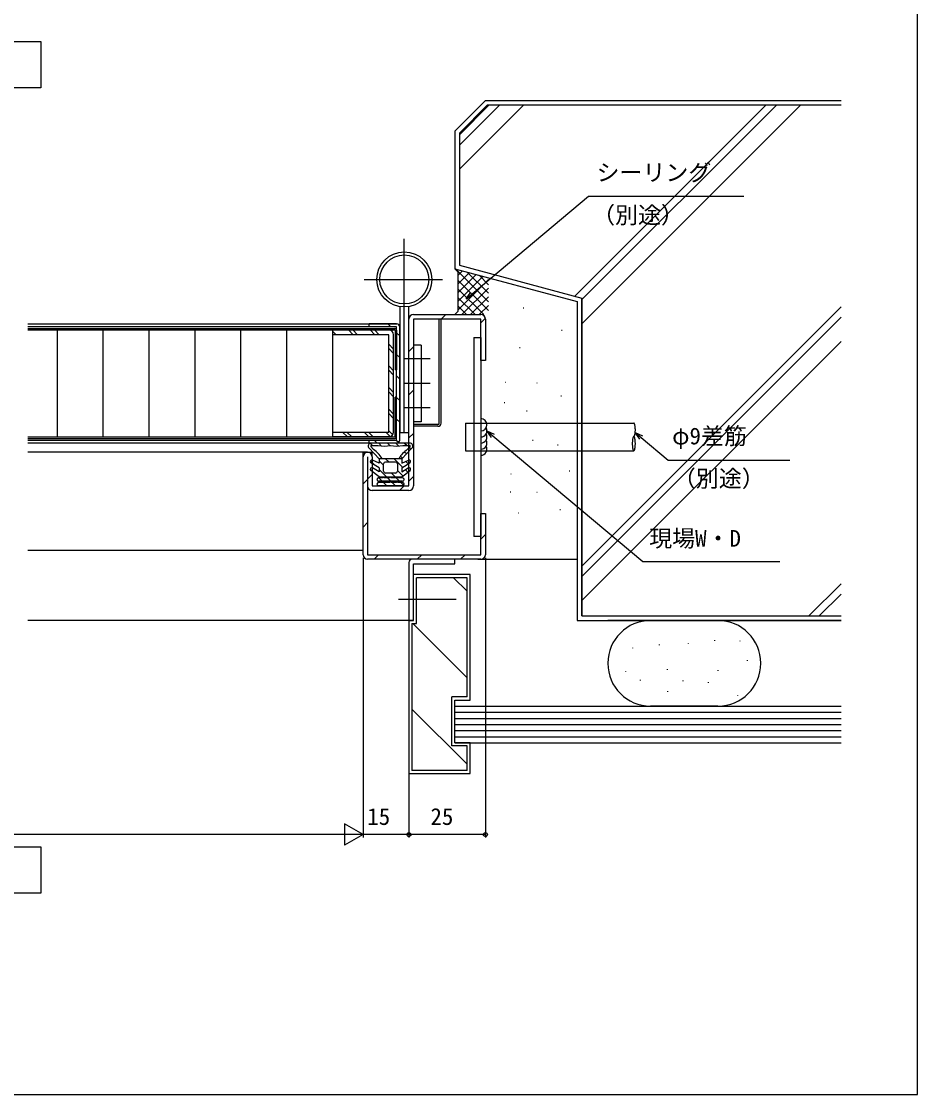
# Model space of a CAD drawing. Units: millimetres, scale not verified. Extents: x -438 to 438, y -339 to 336.
# Drawn here: x 144.7 to 437.5, y -338.9 to 12 of the extents above; entities that cross this region are included whole.
import ezdxf
from ezdxf.enums import TextEntityAlignment as Align

# ---------------------------------------------------------------- set-up
doc = ezdxf.new("R2010")
doc.units = ezdxf.units.MM
doc.header["$LTSCALE"] = 2
for name, color, linetype in [('0-1_USER1', 3, 'Continuous'), ('0-2_YKK_11', 7, 'Continuous'), ('0-3_YKK_12', 2, 'Continuous'), ('0-4_YKK_13', 4, 'Continuous'), ('0-6_YKK_D', 6, 'Continuous'), ('0-7_YKK_ZWAK', 7, 'Continuous'), ('0-8_YSS_K', 3, 'Continuous'), ('0-9_YSS_KE', 3, 'Continuous')]:
    doc.layers.add(name, color=color, linetype=linetype)
doc.styles.add('ＭＳ ゴシック', font='')
doc.styles.get('ＭＳ ゴシック').set_extended_font_data('MS Gothic')

msp = doc.modelspace()

# ---------------------------------------------------------------- linework, layer by layer
at = {"layer": '0-1_USER1'}
for points in [[(124.684, 5.462), (150.963, 5.462), (150.963, -9.731), (124.684, -9.731)], [(124.684, -257.878), (150.963, -257.878), (150.963, -273.07), (124.684, -273.07)]]:
    msp.add_lwpolyline(points, close=True, dxfattribs=at)
at = {"layer": '0-2_YKK_11'}
for p, q in [((272.783, -83.897), (294.783, -83.897)), ((283.322, -83.897), (281.822, -85.397)), ((296.254, -85.107), (294.783, -86.579)), ((296.283, -85.397), (296.283, -98.897)), ((272.783, -94.436), (271.283, -95.936)), ((272.783, -108.579), (271.283, -110.079)), ((272.783, -122.721), (271.283, -124.221)), ((256.283, -162.397), (256.283, -130.397)), ((259.283, -136.221), (256.283, -139.221)), ((269.748, -139.897), (268.248, -141.397)), ((272.783, -136.863), (271.283, -138.363)), ((271.283, -141.397), (259.195, -141.397)), ((257.783, -151.863), (256.283, -153.363)), ((296.283, -155.789), (294.783, -157.289)), ((294.783, -163.897), (257.783, -163.897)), ((261.39, -162.397), (259.89, -163.897)), ((275.532, -162.397), (274.032, -163.897)), ((289.674, -162.397), (288.174, -163.897))]:
    msp.add_line(p, q, dxfattribs=at)
for points in [[(259.283, -130.397), (259.283, -139.897), (271.283, -139.897), (271.283, -85.397)], [(296.283, -98.897), (294.783, -98.897), (294.783, -85.397), (272.783, -85.397), (272.783, -139.897)], [(257.783, -130.397), (257.783, -162.397), (294.783, -162.397), (294.783, -148.897), (296.283, -148.897), (296.283, -162.397)]]:
    msp.add_lwpolyline(points, dxfattribs=at)
for centre, start, end in [((272.783, -85.397), 90, 180), ((294.783, -85.397), 0, 90), ((257.783, -130.397), 0, 180), ((259.283, -139.897), 180, 270), ((271.283, -139.897), 270, 0), ((257.783, -162.397), 180, 270), ((294.783, -162.397), 270, 0)]:
    msp.add_arc(centre, 1.5, start, end, dxfattribs=at)
at = {"layer": '0-3_YKK_12'}
for p, q in [((269.783, -122.397), (269.783, -59.151)), ((256.612, -72.397), (282.287, -72.397)), ((146.801, -86.898), (267.318, -86.898)), ((258.283, -87.883), (146.801, -87.89)), ((146.801, -88.397), (266.683, -88.397)), ((146.801, -88.897), (266.783, -88.897)), ((156.283, -88.897), (156.283, -123.897)), ((171.283, -88.897), (171.283, -123.897)), ((186.283, -88.897), (186.283, -123.897)), ((201.283, -88.897), (201.283, -123.897)), ((216.283, -88.897), (216.283, -123.897)), ((231.283, -88.897), (231.283, -123.897)), ((246.283, -88.897), (246.283, -123.897)), ((266.783, -88.897), (266.783, -101.897)), ((278.283, -98.397), (269.783, -98.397)), ((278.283, -106.397), (269.783, -106.397)), ((278.283, -114.397), (269.783, -114.397)), ((146.801, -123.897), (266.783, -123.897)), ((146.801, -124.397), (266.683, -124.397)), ((146.801, -124.897), (258.283, -124.897)), ((258.283, -125.897), (146.801, -125.897)), ((257.783, -128.897), (146.801, -128.897)), ((146.801, -160.897), (256.283, -160.897)), ((267.874, -176.897), (286.781, -176.897)), ((271.283, -183.897), (146.801, -183.897))]:
    msp.add_line(p, q, dxfattribs=at)
msp.add_lwpolyline([(267.283, -88.997), (267.283, -101.897), (266.783, -101.897)], dxfattribs=at)
msp.add_arc((266.683, -88.997), 0.6, 0, 90, dxfattribs=at)
at = {"layer": '0-4_YKK_13'}
for p, q in [((268.283, -81.272), (268.283, -122.397)), ((271.283, -122.397), (271.283, -81.272)), ((267.283, -86.897), (258.283, -86.897)), ((265.368, -87.897), (264.368, -86.897)), ((281.183, -119.397), (281.183, -85.397)), ((281.783, -85.397), (281.183, -85.397)), ((281.783, -119.397), (281.783, -85.397)), ((264.683, -88.897), (246.283, -88.897)), ((246.283, -88.897), (246.283, -90.497)), ((247.462, -90.497), (246.283, -89.318)), ((264.683, -90.497), (246.283, -90.497)), ((253.119, -90.497), (251.519, -88.897)), ((254.533, -90.497), (252.933, -88.897)), ((258.297, -87.897), (258.283, -87.883)), ((260.19, -90.497), (258.59, -88.897)), ((261.605, -90.497), (260.005, -88.897)), ((264.683, -122.297), (264.683, -90.497)), ((267.283, -124.897), (267.283, -87.897)), ((268.283, -90.812), (267.283, -89.812)), ((268.283, -124.897), (268.283, -87.897)), ((266.283, -95.176), (264.683, -93.576)), ((275.283, -93.897), (272.783, -93.897)), ((272.783, -93.897), (272.783, -118.897)), ((275.283, -93.897), (275.283, -118.897)), ((292.483, -91.397), (292.483, -156.397)), ((292.483, -91.397), (294.783, -91.397)), ((294.783, -91.397), (294.783, -156.397)), ((266.283, -96.59), (264.683, -94.99)), ((268.283, -97.883), (267.283, -96.883)), ((266.283, -102.247), (264.683, -100.647)), ((266.283, -103.661), (264.683, -102.061)), ((268.283, -104.954), (267.283, -103.954)), ((266.283, -109.318), (264.683, -107.718)), ((266.283, -110.732), (264.683, -109.132)), ((266.783, -123.897), (266.783, -110.897)), ((268.283, -112.025), (267.283, -111.025)), ((266.283, -116.389), (264.683, -114.789)), ((266.283, -117.803), (264.683, -116.203)), ((268.283, -119.096), (267.283, -118.096)), ((275.283, -118.897), (272.783, -118.897)), ((246.283, -122.297), (246.283, -123.897)), ((246.283, -122.297), (264.683, -122.297)), ((251.164, -123.897), (249.564, -122.297)), ((252.578, -123.897), (250.978, -122.297)), ((258.235, -123.897), (256.635, -122.297)), ((259.649, -123.897), (258.049, -122.297)), ((265.215, -123.806), (263.706, -122.297)), ((266.011, -123.189), (264.683, -121.86)), ((268.283, -122.397), (271.283, -122.397)), ((280.783, -119.797), (272.783, -119.797)), ((272.783, -119.797), (272.783, -120.397)), ((280.783, -120.397), (272.783, -120.397)), ((289.783, -119.397), (344.783, -119.397)), ((289.783, -119.397), (289.783, -128.397)), ((264.683, -123.897), (246.283, -123.897)), ((258.283, -124.897), (267.283, -124.897)), ((258.283, -125.897), (258.283, -124.897)), ((267.283, -125.897), (258.283, -125.897)), ((258.643, -125.961), (259.379, -126.697)), ((271.548, -125.897), (258.993, -125.897)), ((260.942, -125.897), (259.942, -124.897)), ((261.408, -125.897), (262.367, -126.857)), ((264.236, -125.897), (265.074, -126.735)), ((267.842, -125.726), (267.013, -124.897)), ((267.064, -125.897), (268.035, -126.868)), ((269.893, -125.897), (270.693, -126.697)), ((258.267, -127.586), (261.511, -131.006)), ((259.758, -127.995), (258.848, -127.035)), ((258.993, -126.697), (261.271, -126.697)), ((259.283, -130.397), (259.283, -128.897)), ((272.271, -127.589), (269.011, -130.995)), ((269.271, -126.697), (271.548, -126.697)), ((269.872, -128.705), (270.552, -129.385)), ((270.762, -128.008), (271.693, -127.036)), ((271.369, -127.374), (271.935, -127.94)), ((289.783, -128.397), (344.783, -128.397)), ((258.724, -131.699), (260.258, -133.233)), ((261.511, -134.031), (258.892, -132.363)), ((261.511, -132.465), (259.368, -131.486)), ((261.511, -130.897), (261.511, -132.465)), ((261.511, -131.657), (263.011, -133.157)), ((263.579, -130.897), (264.779, -132.097)), ((266.911, -132.097), (263.611, -132.097)), ((266.408, -130.897), (269.335, -133.825)), ((267.511, -132.697), (267.511, -135.097)), ((268.505, -130.167), (269.169, -130.83)), ((269.011, -134.031), (271.629, -132.363)), ((270.241, -131.903), (271.063, -132.724)), ((258.662, -134.466), (259.605, -135.408)), ((261.511, -136.897), (258.838, -134.809)), ((261.511, -135.331), (259.429, -134.005)), ((261.511, -134.031), (261.511, -135.331)), ((261.511, -134.486), (263.922, -136.897)), ((266.911, -135.697), (263.611, -135.697)), ((265.551, -135.697), (266.751, -136.897)), ((267.511, -134.829), (269.33, -136.648)), ((270.129, -134.619), (270.918, -135.408)), ((260.821, -139.453), (261.255, -139.887)), ((262.876, -137.297), (261.361, -137.297)), ((269.204, -138.397), (261.361, -138.397)), ((262.876, -138.797), (261.361, -138.797)), ((269.204, -139.897), (261.361, -139.897)), ((261.494, -137.297), (262.594, -138.397)), ((262.911, -136.897), (262.876, -137.297)), ((262.911, -138.397), (262.876, -138.797)), ((262.885, -138.689), (264.094, -139.897)), ((263.211, -136.897), (263.246, -137.297)), ((263.211, -138.397), (263.246, -138.797)), ((265.076, -137.297), (263.246, -137.297)), ((265.076, -138.797), (263.246, -138.797)), ((264.322, -137.297), (265.422, -138.397)), ((265.111, -136.897), (265.076, -137.297)), ((265.111, -138.397), (265.076, -138.797)), ((265.411, -136.897), (265.446, -137.297)), ((265.411, -138.397), (265.446, -138.797)), ((267.276, -137.297), (265.446, -137.297)), ((267.276, -138.797), (265.446, -138.797)), ((265.822, -138.797), (266.922, -139.897)), ((267.151, -137.297), (268.251, -138.397)), ((267.311, -136.897), (267.276, -137.297)), ((267.311, -138.397), (267.276, -138.797)), ((267.611, -136.897), (267.646, -137.297)), ((267.611, -138.397), (267.646, -138.797)), ((269.204, -137.297), (267.646, -137.297)), ((269.204, -138.797), (267.646, -138.797)), ((268.651, -138.797), (269.591, -139.738)), ((294.783, -156.397), (292.483, -156.397))]:
    msp.add_line(p, q, dxfattribs=at)
for points in [[(267.283, -87.897), (258.283, -87.897), (258.283, -86.897)], [(266.283, -122.297), (266.283, -111.894), (266.283, -90.497)], [(267.283, -123.797), (267.283, -110.897), (266.783, -110.897)], [(344.783, -123.747), (344.826, -123.739), (344.869, -123.714), (344.912, -123.673), (344.954, -123.616), (344.994, -123.543), (345.033, -123.456), (345.069, -123.354), (345.104, -123.238), (345.136, -123.11), (345.166, -122.97), (345.192, -122.82), (345.216, -122.66), (345.236, -122.491), (345.252, -122.316), (345.266, -122.135), (345.275, -121.95), (345.281, -121.762), (345.283, -121.572), (345.281, -121.383), (345.275, -121.195), (345.266, -121.009), (345.252, -120.828), (345.236, -120.653), (345.216, -120.485), (345.192, -120.325), (345.166, -120.174), (345.136, -120.034), (345.104, -119.906), (345.069, -119.791), (345.033, -119.689), (344.994, -119.601), (344.954, -119.529), (344.912, -119.472), (344.869, -119.431), (344.826, -119.406), (344.783, -119.397)], [(344.653, -123.826), (344.612, -123.887), (344.571, -123.965), (344.533, -124.059), (344.496, -124.168), (344.461, -124.291), (344.429, -124.428), (344.399, -124.578), (344.373, -124.739), (344.35, -124.91), (344.329, -125.09), (344.313, -125.277), (344.3, -125.471), (344.29, -125.669), (344.284, -125.87), (344.283, -126.072), (344.284, -126.275), (344.29, -126.476), (344.3, -126.674), (344.313, -126.868), (344.329, -127.055), (344.35, -127.235), (344.373, -127.406), (344.399, -127.567), (344.429, -127.716), (344.461, -127.853), (344.496, -127.977), (344.533, -128.086), (344.571, -128.18), (344.612, -128.257), (344.653, -128.318), (344.696, -128.362), (344.739, -128.389), (344.783, -128.397)], [(344.783, -128.397), (344.826, -128.389), (344.869, -128.362), (344.912, -128.318), (344.954, -128.257), (344.994, -128.18), (345.033, -128.086), (345.069, -127.977), (345.104, -127.853), (345.136, -127.716), (345.166, -127.567), (345.192, -127.406), (345.216, -127.235), (345.236, -127.055), (345.252, -126.868), (345.266, -126.674), (345.275, -126.476), (345.281, -126.275), (345.283, -126.072), (345.281, -125.87), (345.275, -125.669), (345.266, -125.471), (345.252, -125.277), (345.236, -125.09), (345.216, -124.91), (345.192, -124.739), (345.166, -124.578), (345.136, -124.428), (345.104, -124.291), (345.069, -124.168), (345.033, -124.059), (344.994, -123.965), (344.954, -123.887), (344.912, -123.826), (344.869, -123.782), (344.826, -123.756), (344.783, -123.747), (344.739, -123.756), (344.696, -123.782), (344.653, -123.826)], [(256.283, -130.397), (256.283, -128.897), (259.283, -128.897)], [(261.511, -130.897), (269.011, -130.897), (269.011, -132.465), (271.153, -131.486)], [(263.011, -135.097), (263.011, -133.804), (263.011, -132.806), (263.011, -132.697)], [(261.511, -136.897), (269.011, -136.897), (271.683, -134.809)], [(269.011, -134.031), (269.011, -135.331), (271.092, -134.005)], [(271.283, -164.897), (271.283, -183.897), (272.783, -183.897), (272.783, -165.397), (286.283, -165.397), (286.283, -163.897), (272.283, -163.897)]]:
    msp.add_lwpolyline(points, dxfattribs=at)
for radius in [9, 8]:
    msp.add_circle((269.783, -72.397), radius, dxfattribs=at)
for centre, radius, start, end in [((267.283, -87.897), 1, 0, 90), ((264.683, -90.497), 1.6, 0, 90), ((294.783, -119.897), 2, 270, 90), ((264.683, -122.297), 1.6, 270, 0), ((280.783, -119.397), 1, 270, 0), ((280.783, -119.397), 0.4, 270, 0), ((294.783, -121.897), 2, 270, 30), ((258.993, -126.897), 1, 90, 223.48081), ((266.683, -123.797), 0.6, 270, 0), ((267.283, -124.897), 1, 270, 0), ((271.548, -126.897), 1, 316.2546, 90), ((294.783, -123.897), 2, 270, 30), ((294.783, -125.897), 2, 270, 30), ((258.993, -126.897), 0.2, 90, 223.48081), ((253.951, -136.259), 10.1, 32.05963, 54.902), ((263.271, -116.797), 10.1, 258.57881, 281.42119), ((267.271, -116.797), 10.1, 258.57881, 281.42119), ((276.531, -136.298), 10.1, 124.83341, 147.67579), ((271.548, -126.897), 0.2, 316.2546, 90), ((294.783, -127.897), 2, 270, 30), ((259.161, -131.941), 0.5, 65.46278, 237.50397), ((263.611, -132.697), 0.6, 90, 180), ((266.911, -132.697), 0.6, 0, 90), ((271.361, -131.941), 0.5, 302.49603, 114.53722), ((259.161, -134.427), 0.5, 57.50397, 229.84335), ((263.611, -135.097), 0.6, 180, 270), ((266.911, -135.097), 0.6, 270, 0), ((271.361, -134.427), 0.5, 310.15665, 122.49603), ((261.361, -137.847), 0.55, 90, 270), ((261.361, -139.347), 0.55, 90, 270), ((269.204, -137.847), 0.55, 270, 90), ((269.204, -139.347), 0.55, 270, 90), ((272.283, -164.897), 1, 89.99998, 180.00002)]:
    msp.add_arc(centre, radius, start, end, dxfattribs=at)
at = {"layer": '0-6_YKK_D'}
for p, q in [((256.283, -163.397), (256.283, -254.901)), ((256.283, -163.412), (256.283, -254.901)), ((296.283, -163.397), (296.283, -254.901)), ((271.283, -184.897), (271.283, -254.901)), ((271.283, -184.897), (271.283, -254.901)), ((256.283, -253.901), (250.22, -250.401)), ((250.22, -250.401), (250.22, -257.401)), ((249.283, -253.901), (30.283, -253.901)), ((256.283, -253.901), (244.158, -253.901)), ((256.283, -253.901), (250.22, -257.401)), ((271.283, -253.901), (256.283, -253.901)), ((296.283, -253.901), (271.283, -253.901))]:
    msp.add_line(p, q, dxfattribs=at)
for points in [[(289.963, -78.681), (291.916, -77.042), (329.972, -45.109), (380.759, -45.109)], [(292.355, -77.565), (289.963, -78.681), (291.477, -76.518)], [(298.297, -124.034), (296.782, -121.872), (299.175, -122.987)], [(296.782, -121.872), (298.736, -123.511), (347.677, -164.577), (392.521, -164.577)], [(346.753, -124.596), (345.241, -122.431), (347.633, -123.55)], [(345.241, -122.431), (347.193, -124.073), (356.035, -131.511), (395.747, -131.511)]]:
    msp.add_lwpolyline(points, dxfattribs=at)
for centre in [(271.283, -253.901), (271.283, -253.901), (296.283, -253.901)]:
    msp.add_circle(centre, 0.637, dxfattribs=at)
at = {"layer": '0-7_YKK_ZWAK'}
msp.add_lwpolyline([(-437.5, -338.9), (437.5, -338.9), (437.5, 311.1)], dxfattribs=at)
at = {"layer": '0-8_YSS_K'}
for p, q in [((296.904, -15.397), (287.783, -24.519)), ((287.783, -25.07), (297.455, -15.397)), ((287.783, -28.464), (300.849, -15.397)), ((287.783, -36.383), (308.768, -15.397)), ((412.5, -15.397), (296.904, -15.397)), ((412.5, -15.397), (296.904, -15.397)), ((325.507, -77.855), (387.964, -15.397)), ((327.783, -78.973), (391.359, -15.397)), ((327.783, -86.893), (399.278, -15.397)), ((287.783, -24.519), (287.783, -67.746)), ((286.283, -68.897), (287.283, -69.897)), ((286.477, -68.95), (297.283, -79.755)), ((287.283, -71.099), (288.807, -69.574)), ((287.283, -69.897), (287.283, -82.897)), ((287.283, -73.927), (291.038, -70.172)), ((287.783, -67.746), (327.783, -78.464)), ((290.34, -69.985), (297.283, -76.927)), ((287.283, -76.755), (293.269, -70.769)), ((287.283, -79.584), (295.499, -71.367)), ((287.283, -82.412), (297.283, -72.412)), ((287.283, -72.584), (297.283, -82.584)), ((294.204, -71.02), (297.283, -74.099)), ((287.283, -75.412), (295.768, -83.897)), ((288.626, -83.897), (297.283, -75.241)), ((287.283, -78.241), (292.939, -83.897)), ((291.454, -83.897), (297.283, -78.069)), ((327.783, -182.397), (327.783, -78.464)), ((286.283, -83.897), (287.283, -82.897)), ((287.283, -81.069), (290.111, -83.897)), ((294.283, -83.897), (297.283, -80.897)), ((308.607, -81.66), (308.807, -81.66)), ((327.783, -166.089), (412.5, -81.372)), ((327.783, -169.483), (412.5, -84.766)), ((321.173, -89.006), (321.373, -89.006)), ((307.447, -94.613), (307.647, -94.613)), ((327.783, -177.403), (412.5, -92.685)), ((302.808, -106.018), (303.008, -106.018)), ((313.053, -106.211), (313.253, -106.211)), ((320.979, -110.464), (321.179, -110.464)), ((302.421, -112.591), (302.621, -112.591)), ((309.767, -115.297), (309.967, -115.297)), ((311.7, -124.963), (311.9, -124.963)), ((319.819, -126.509), (320.019, -126.509)), ((304.548, -135.982), (304.748, -135.982)), ((323.686, -135.015), (323.886, -135.015)), ((304.354, -141.781), (304.554, -141.781)), ((313.053, -141.975), (313.253, -141.975)), ((307.061, -148.741), (307.261, -148.741)), ((320.593, -147.581), (320.793, -147.581)), ((293.784, -163.897), (326.283, -163.897)), ((290.283, -169.901), (273.783, -169.901)), ((285.851, -169.901), (290.283, -174.332)), ((290.283, -208.901), (290.283, -169.901)), ((401.984, -182.397), (412.5, -171.881)), ((405.378, -182.397), (412.5, -175.275)), ((327.783, -182.397), (412.5, -182.397)), ((272.283, -184.901), (272.283, -232.901)), ((272.567, -184.901), (290.283, -202.617)), ((412.5, -183.897), (336.283, -183.897)), ((350.287, -183.897), (372.287, -183.897)), ((344.398, -192.796), (344.398, -192.996)), ((353.018, -191.74), (353.018, -191.94)), ((362.518, -191.388), (362.518, -191.588)), ((371.138, -190.333), (371.138, -190.533)), ((379.407, -190.509), (379.407, -190.709)), ((355.657, -199.833), (355.657, -200.033)), ((381.869, -196.842), (381.869, -197.042)), ((342.111, -200.536), (342.111, -200.736)), ((346.861, -203.351), (346.861, -203.551)), ((372.194, -200.184), (372.194, -200.384)), ((360.759, -203.527), (360.759, -203.727)), ((369.027, -204.055), (369.027, -204.255)), ((285.283, -224.901), (285.283, -208.901)), ((290.283, -208.901), (285.283, -208.901)), ((355.833, -207.045), (355.833, -207.245)), ((378.703, -208.277), (378.703, -208.477)), ((272.283, -212.901), (290.283, -230.901)), ((286.283, -211.901), (412.5, -211.901)), ((286.283, -213.901), (412.5, -213.901)), ((372.287, -211.897), (350.287, -211.897)), ((286.283, -215.901), (412.5, -215.901)), ((286.283, -217.901), (412.5, -217.901)), ((286.283, -219.901), (412.5, -219.901)), ((286.283, -221.901), (412.5, -221.901)), ((286.283, -223.901), (412.5, -223.901)), ((290.283, -224.901), (285.283, -224.901)), ((290.283, -232.901), (290.283, -224.901)), ((290.283, -232.901), (272.283, -232.901))]:
    msp.add_line(p, q, dxfattribs=at)
for points in [[(296.904, -15.397), (287.783, -24.519), (287.783, -67.746), (327.783, -78.464), (327.783, -182.397), (412.5, -182.397)], [(272.283, -184.901), (273.783, -184.901), (273.783, -169.901)]]:
    msp.add_lwpolyline(points, dxfattribs=at)
for centre, start, end in [((350.287, -197.897), 90, 270), ((372.287, -197.897), 270, 90)]:
    msp.add_arc(centre, 14, start, end, dxfattribs=at)
at = {"layer": '0-9_YSS_KE'}
for p, q in [((296.283, -13.897), (286.283, -23.897)), ((296.283, -13.897), (412.5, -13.897)), ((286.283, -23.897), (286.283, -68.897)), ((286.283, -68.897), (326.283, -79.615)), ((326.283, -79.615), (326.283, -183.897)), ((291.283, -168.901), (272.783, -168.901)), ((272.783, -183.897), (272.783, -168.901)), ((291.283, -209.901), (291.283, -168.901)), ((272.783, -183.897), (271.283, -183.897)), ((326.283, -183.897), (412.5, -183.897)), ((291.283, -223.901), (286.283, -223.901))]:
    msp.add_line(p, q, dxfattribs=at)
for points in [[(271.283, -183.897), (271.283, -233.901), (291.283, -233.901), (291.283, -223.901)], [(286.283, -223.901), (286.283, -209.901), (291.283, -209.901)]]:
    msp.add_lwpolyline(points, dxfattribs=at)

# ---------------------------------------------------------------- texts
at = {"layer": '0-6_YKK_D', "style": 'ＭＳ ゴシック'}
for s, p in [('シーリング', (332.598, -41.818)), ('（別途）', (331.149, -55.724)), ('φ9差筋', (357.303, -127.981)), ('（別途）', (357.559, -141.887)), ('現場W・D', (349.817, -161.444)), ('15', (257.687, -252.401)), ('25', (278.328, -252.401))]:
    msp.add_text(s, height=5.499, dxfattribs=at).set_placement(p, align=Align.BOTTOM_LEFT)

doc.saveas('drawing.dxf')
